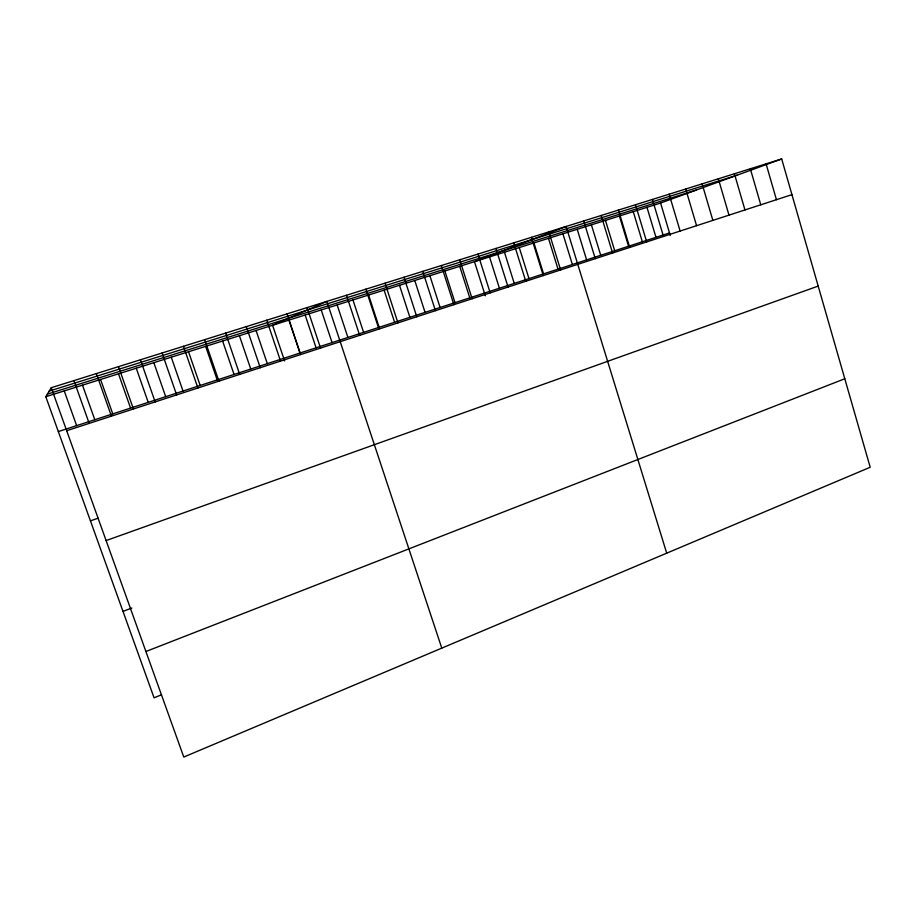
<?xml version="1.0" encoding="UTF-8"?>
<svg xmlns="http://www.w3.org/2000/svg" width="916" height="916" viewBox="0 0 916 916"><rect width="100%" height="100%" fill="white"/><g stroke="black" fill="none" stroke-linecap="round" stroke-linejoin="round"><path stroke-width="1.37" d="M161.537 694.786L154.06 697.797L45.8 396.72L51.262 387.708L781.692 158.949L870.2 467.263L183.773 757.051L51.262 387.708M145.907 651.505L844.792 378.766M122.984 611.373L131.847 608.029M45.8 396.72L660.573 203.043L781.692 158.949M106.107 540.566L818.183 286.09M90.444 520.872L98.161 518.158M66.685 430.703L791.939 194.65M58.338 431.573L669.504 232.939M47.357 394.143L696.034 190.139M49.201 391.109L736.933 175.242M64.234 390.914L76.646 425.619M82.486 385.167L94.795 419.723M73.944 380.609L89.184 423.375M100.577 379.464L112.771 413.883M96.352 373.579L111.431 416.139M118.496 373.82L130.576 408.101M136.255 368.221L148.22 402.364M118.519 366.64L133.415 408.983M153.842 362.679L165.704 396.674M140.423 359.782L155.159 401.906M171.269 357.194L183.017 391.052M162.075 353.004L176.651 394.91M188.536 351.755L200.18 385.476M183.486 346.294L197.902 387.995M204.669 339.664L218.913 381.159M205.653 346.363L217.195 379.945M225.599 333.103L239.694 374.392M222.611 341.015L234.049 374.461M246.301 326.623L260.247 367.705M239.419 335.725L250.755 369.034M266.774 320.211L280.559 361.087M256.068 330.481L267.312 363.652M287.029 313.867L300.666 354.549M288.941 320.119L299.979 353.038M284.601 360.95L272.579 325.272L326.863 301.398L441.775 648.127M305.154 315.012L316.089 347.805M321.218 309.952L332.073 342.607M307.055 307.593L320.543 348.08M337.157 304.936L347.908 337.466M352.946 299.956L363.606 332.359M346.466 295.261L359.667 335.348M368.598 295.021L379.167 327.298M365.85 289.181L378.915 329.073M399.502 285.288L409.887 317.314M385.029 283.181L397.956 322.879M384.113 290.132L394.601 322.283M414.753 280.479L425.058 312.39M404.002 277.239L416.791 316.753M429.879 275.716L440.092 307.501M422.78 271.354L435.432 310.684M444.867 270.999L455 302.658M441.352 265.537L453.878 304.673M485.297 295.788L474.477 261.667L566.111 226.47L666.711 553.172M459.729 259.778L472.129 298.742M459.74 266.316L469.782 297.849M489.533 256.927L499.415 288.219M477.923 254.087L490.197 292.857M504.464 252.221L514.254 283.399M495.922 248.454L508.071 287.04M519.269 247.56L528.979 278.613M513.739 242.866L525.773 281.281M548.833 231.874L560.615 269.934M548.489 238.355L558.039 269.167M533.936 242.935L543.566 273.873M531.372 237.347L543.28 275.579M562.916 233.809L572.385 264.506M583.721 220.951L595.274 258.656M577.217 229.298L586.606 259.881M605.465 220.401L614.705 250.755M601.159 215.489L612.586 253.022M591.404 224.832L600.713 255.301M618.415 210.085L629.727 247.446M619.411 216.004L628.571 246.244M635.498 204.737L646.696 241.916M633.254 211.653L642.334 241.767M660.573 203.043L670.283 235.515M652.398 199.448L663.493 236.454M646.971 207.325L655.982 237.336M669.138 194.203L680.119 231.038M685.706 189.017L696.572 225.691M718.339 178.792L728.987 215.134M702.103 183.876L712.866 220.39M734.414 173.765L744.96 209.936M750.33 168.773L760.772 204.795M766.085 163.838L776.436 199.699"/></g></svg>
